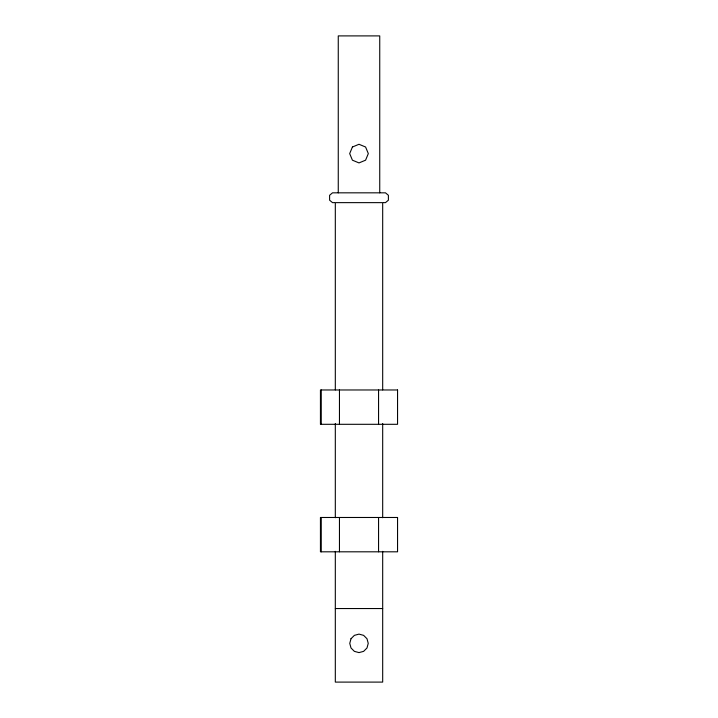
<?xml version="1.0" encoding="UTF-8"?>
<svg xmlns="http://www.w3.org/2000/svg" width="718" height="718" viewBox="0 0 718 718"><rect width="100%" height="100%" fill="white"/><g stroke="black" fill="none" stroke-linecap="round" stroke-linejoin="round"><path stroke-width="1.08" d="M334.534 202.638L332.515 202.638L329.607 200.187L329.607 195.287L332.515 192.828L385.485 192.828L388.393 195.287L388.393 200.187L385.485 202.638L383.466 202.638M335.315 608.541L382.685 608.541M382.685 389.892L382.685 202.638L335.315 202.638L335.315 389.892M382.685 423.53L382.685 517.714M382.685 551.352L382.685 682.1L335.315 682.1L335.315 551.352M379.741 192.828L379.741 35.9L338.259 35.9L338.259 192.828M378.565 389.973L378.565 424.302M378.565 517.481L378.565 551.81M339.461 389.973L339.461 424.302M339.461 517.481L339.461 551.81M335.315 423.53L335.315 517.714M321.251 389.973L321.251 424.302M321.251 517.481L321.251 551.81M351.003 638.742L349.765 643.355L351.003 647.977L354.378 651.361L359 652.599L363.622 651.361L366.997 647.977L368.235 643.355L366.997 638.742L363.622 635.358L359 634.12L354.378 635.358L351.003 638.742M352.412 147.011L349.684 153.598L352.412 160.186L359 162.914L365.588 160.186L368.316 153.598L365.588 147.011L359 144.282L352.412 147.011M397.557 389.973L320.443 389.973L320.443 424.302L397.557 424.302L397.557 389.973M397.557 517.481L320.443 517.481L320.443 551.81L397.557 551.81L397.557 517.481"/></g></svg>
